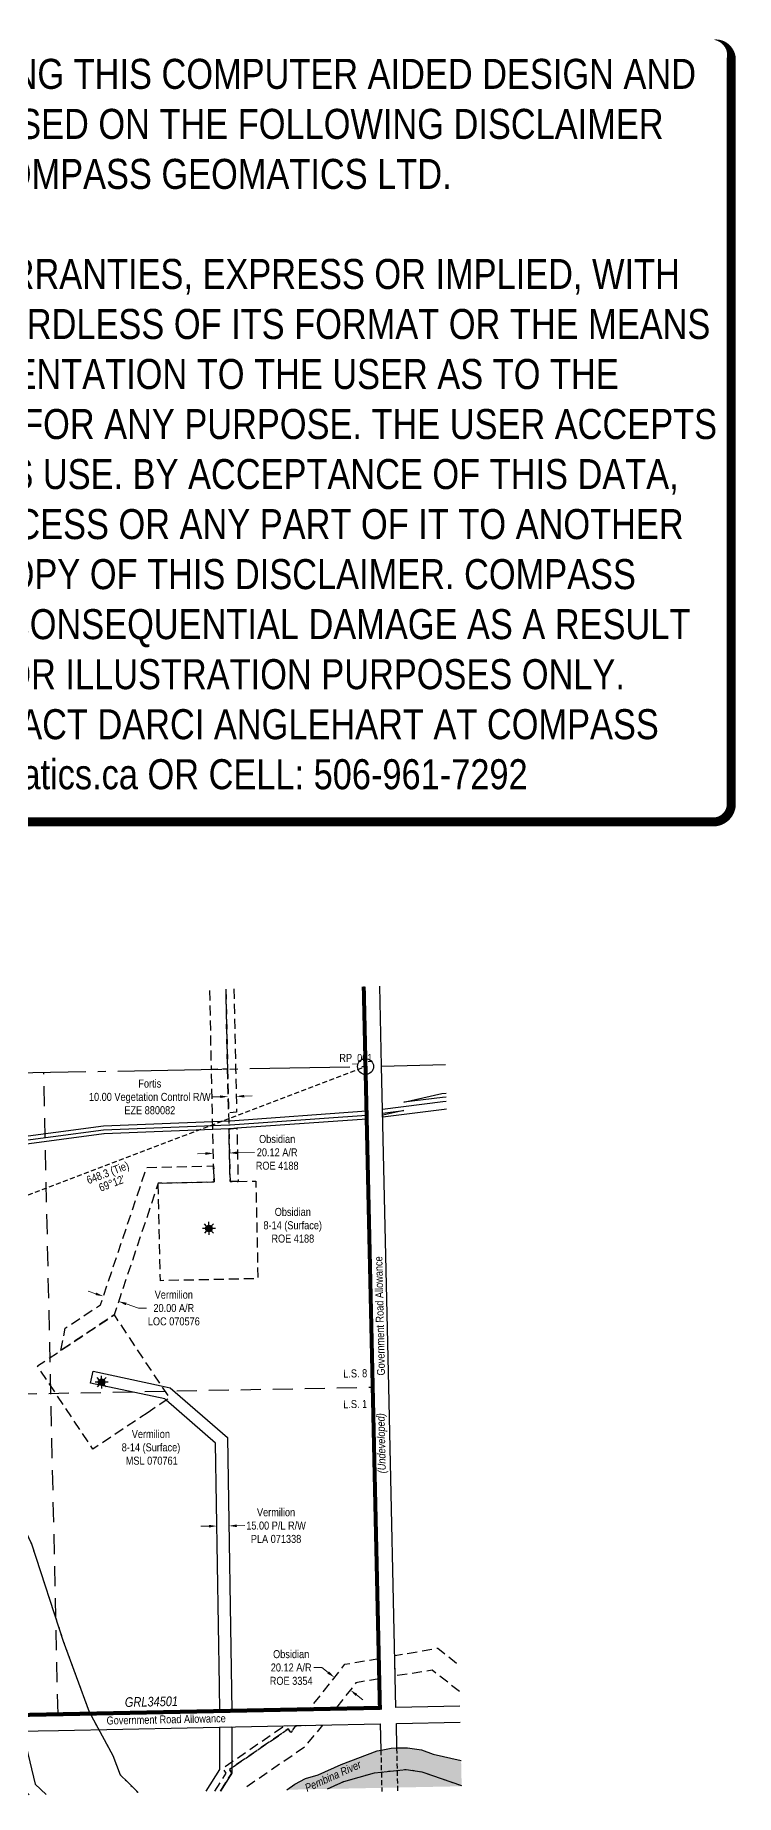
# Model space of a CAD drawing. Extents: x 608955 to 611324, y 5888364 to 5890586.
# Drawn here: x 610448 to 611324, y 5888387 to 5890586 of the extents above; entities that cross this region are included whole.
import ezdxf
from ezdxf.enums import TextEntityAlignment as Align

# ---------------------------------------------------------------- set-up
doc = ezdxf.new("R2010")
doc.units = 0
doc.header["$LTSCALE"] = 5
doc.header["$PDSIZE"] = 0.5
for name, pattern in [('CENTERLINEX3', [5, 2.5, -1, 0.5, -1]), ('foc-ACCESSROAD', [3.75, 2.5, -1.25]), ('foc-FLOWLINE', [3.75, 2.5, -1.25]), ('foc-LSD', [8, 5, -3]), ('foc-QUARTERLINE', [33, 25, -3, 2, -3]), ('foc-TIELINE', [1.875, 1.25, -0.625]), ('foc-TRAV', [1.875, 1.25, -0.625]), ('foc-WHEELTRACKS', [2, 0.4, -1.6])]:
    doc.linetypes.add(name, pattern=pattern)
doc.layers.get('Defpoints').update_dxf_attribs({"color": 9})
for name, color, linetype in [('35', 37, 'Continuous'), ('C-RW', 13, 'Continuous'), ('C-WS', 13, 'foc-ACCESSROAD'), ('C-WS-S', 8, 'Continuous'), ('CG-SIGNATURES', 7, 'Continuous'), ('F-AR', 190, 'foc-ACCESSROAD'), ('F-EZE', 190, 'foc-FLOWLINE'), ('F-RW', 190, 'Continuous'), ('F-WS', 190, 'foc-ACCESSROAD'), ('F-WS-S', 8, 'Continuous'), ('L-QSEC', 8, 'foc-QUARTERLINE'), ('L-ROAD-T', 7, 'Continuous'), ('L-SEC', 7, 'Continuous'), ('L-SECTION-LSD', 7, 'foc-LSD'), ('L-TIE', 7, 'foc-TIELINE'), ('L-WATER-DASH', 7, 'foc-TRAV'), ('T-CREEK', 160, 'Continuous'), ('T-WATER-H', 133, 'Continuous'), ('T-WATER-P3', 160, 'foc-WHEELTRACKS'), ('T-WATER-T', 170, 'Continuous')]:
    doc.layers.add(name, color=color, linetype=linetype)
doc.layers.add('AS-FMA BOUNDARY', color=7, linetype='Continuous', true_color=0x008f47, transparency=0.7)
for name, color, linetype, lineweight in [('C-AR-T', 13, 'Continuous', 9), ('C-WS-T', 13, 'Continuous', 9), ('F-AR-T', 190, 'Continuous', 9), ('F-EZE-T', 190, 'Continuous', 9), ('F-RW-T', 190, 'Continuous', 9), ('F-WS-T', 190, 'Continuous', 9), ('T-TEXT', 48, 'Continuous', 18)]:
    doc.layers.add(name, color=color, linetype=linetype, lineweight=lineweight)
doc.layers.add('DISCLAIMER', color=7, linetype='Continuous', plot=False)
doc.styles.add('100L', font='ARIALN.TTF', dxfattribs={"height": 11})
doc.styles.add('175L', font='ARIALN.TTF', dxfattribs={"height": 20})
doc.styles.add('80', font='ARIALN.TTF', dxfattribs={"height": 10})
doc.styles.add('80CG', font='ARIALN.TTF', dxfattribs={"height": 10})
doc.styles.add('80L', font='ARIALN.TTF', dxfattribs={"height": 10})
doc.styles.add('80LS', font='ARIALNI.TTF', dxfattribs={"height": 10})
doc.styles.add('foc-LtypeFont', font='ARIALN.TTF', dxfattribs={"height": 7.35})
doc.linetypes.add('foc-TOPO-flowdirection-NOLINE', pattern='A,0,[">",foc-LtypeFont,S=0.3,R=0,X=0,Y=-0.945],-20,[">",foc-LtypeFont,S=0.3,R=0,X=0,Y=-0.945],0', length=20)
doc.dimstyles.new('Compass 5 000', dxfattribs={"dimscale": 5, "dimtxt": 9, "dimasz": 2, "dimexe": 0.2, "dimexo": 0.0625, "dimgap": 0.5, "dimtad": 0, "dimtih": 1, "dimtoh": 1, "dimzin": 0, "dimdsep": 46, "dimtxsty": '80CG', "dimcen": 0.1, "dimse1": 1, "dimse2": 1, "dimclrd": 256, "dimclrt": 256, "dimaunit": 1, "dimadec": 4, "dimazin": 0, "dimtfac": 0.06, "dimtofl": 0, "dimtmove": 0, "dimatfit": 1, "dimfxl": 0.2, "dimtolj": 1, "dimtzin": 0, "dimlwd": -1, "dimarcsym": 0})

# ---------------------------------------------------------------- blocks, each defined once
blk = doc.blocks.new('*D404')
at = {"layer": 'C-AR-T', "transparency": 16777216}
for p, q in [((610806.9, 5888546.2), (610796.9, 5888546.2)), ((610814.7, 5888539.9), (610806.9, 5888546.2)), ((610850.1, 5888511.9), (610857.9, 5888505.7))]:
    blk.add_line(p, q, dxfattribs=at)
for points in [[(610815.8, 5888541.3), (610813.7, 5888538.6), (610822.6, 5888533.7)], [(610851.1, 5888513.2), (610849.1, 5888510.6), (610842.3, 5888518.1)]]:
    blk.add_solid(points, dxfattribs=at)
at = {"layer": 'Defpoints', "color": 0, "transparency": 16777216}
for p in [(610822.3, 5888533.4), (610822.6, 5888533.7), (610842, 5888517.8)]:
    blk.add_point(p, dxfattribs=at)
at = {"layer": 'C-AR-T', "transparency": 16777216, "insert": (610768.4, 5888546.2), "char_height": 10, "attachment_point": 5, "style": '80CG'}
blk.add_mtext('\\A1;Obsidian\\P20.12 A/R\\PROE 3354', dxfattribs=at)
blk = doc.blocks.new('*D405')
at = {"layer": 'C-AR-T', "transparency": 16777216}
for p, q in [((610661.2, 5889188.5), (610651.2, 5889188.3)), ((610701.3, 5889189.4), (610722.4, 5889189.9))]:
    blk.add_line(p, q, dxfattribs=at)
for points in [[(610661.1, 5889190.2), (610661.2, 5889186.8), (610671.2, 5889188.7)], [(610701.2, 5889191.1), (610701.3, 5889187.7), (610691.3, 5889189.2)]]:
    blk.add_solid(points, dxfattribs=at)
at = {"layer": 'Defpoints', "color": 0, "transparency": 16777216}
for p in [(610671, 5889196.3), (610691.1, 5889196.8), (610691.3, 5889189.2)]:
    blk.add_point(p, dxfattribs=at)
at = {"layer": 'C-AR-T', "transparency": 16777216, "insert": (610750.9, 5889189.9), "char_height": 10, "attachment_point": 5, "style": '80CG'}
blk.add_mtext('\\A1;Obsidian\\P20.12 A/R\\PROE 4188', dxfattribs=at)
blk = doc.blocks.new('*D415')
at = {"layer": 'Defpoints', "color": 0, "transparency": 16777216}
for p in [(610539.8, 5889028.2), (610558.8, 5889021.8), (610552.7, 5889003.7)]:
    blk.add_point(p, dxfattribs=at)
at = {"layer": 'F-AR-T', "transparency": 16777216}
for p, q in [((610524.3, 5889013.2), (610514.8, 5889016.4)), ((610562.2, 5889000.5), (610577.4, 5888995.4)), ((610577.4, 5888995.4), (610587.4, 5888995.4))]:
    blk.add_line(p, q, dxfattribs=at)
for points in [[(610524.8, 5889014.8), (610523.7, 5889011.7), (610533.7, 5889010.1)], [(610562.7, 5889002.1), (610561.7, 5888998.9), (610552.7, 5889003.7)]]:
    blk.add_solid(points, dxfattribs=at)
at = {"layer": 'F-AR-T', "transparency": 16777216, "insert": (610621.7, 5888995.4), "char_height": 10, "attachment_point": 5, "style": '80CG'}
blk.add_mtext('\\A1;Vermilion\\P20.00 A/R\\PLOC 070576', dxfattribs=at)
blk = doc.blocks.new('*D416')
at = {"layer": 'Defpoints', "color": 0, "transparency": 16777216}
for p in [(610699.7, 5889259.9), (610691.3, 5889187.5), (610701.3, 5889187.8)]:
    blk.add_point(p, dxfattribs=at)
at = {"layer": 'F-EZE-T', "transparency": 16777216}
for p, q in [((610679.7, 5889259.5), (610669.7, 5889259.2)), ((610709.7, 5889260.1), (610719.7, 5889260.4))]:
    blk.add_line(p, q, dxfattribs=at)
for points in [[(610679.6, 5889261.1), (610679.7, 5889257.8), (610689.7, 5889259.7)], [(610709.6, 5889261.8), (610709.7, 5889258.5), (610699.7, 5889259.9)]]:
    blk.add_solid(points, dxfattribs=at)
at = {"layer": 'F-EZE-T', "transparency": 16777216, "insert": (610591.7, 5889259.2), "char_height": 10, "attachment_point": 5, "style": '80CG'}
blk.add_mtext('\\A1;Fortis\\P10.00 Vegetation Control R/W\\PEZE 880082', dxfattribs=at)
blk = doc.blocks.new('*D418')
at = {"layer": 'Defpoints', "color": 0, "transparency": 16777216}
for p in [(610675.5, 5888725.9), (610690.4, 5888726.2), (610690.4, 5888723.2)]:
    blk.add_point(p, dxfattribs=at)
at = {"layer": 'F-RW-T', "transparency": 16777216}
for p, q in [((610665.5, 5888722.8), (610655.5, 5888722.7)), ((610700.4, 5888723.4), (610710.4, 5888723.5))]:
    blk.add_line(p, q, dxfattribs=at)
for points in [[(610665.5, 5888724.5), (610665.6, 5888721.1), (610675.5, 5888723)], [(610700.4, 5888725), (610700.5, 5888721.7), (610690.4, 5888723.2)]]:
    blk.add_solid(points, dxfattribs=at)
at = {"layer": 'F-RW-T', "transparency": 16777216, "insert": (610749.5, 5888723.5), "char_height": 10, "attachment_point": 5, "style": '80CG'}
blk.add_mtext('\\A1;Vermilion\\P15.00 P/L R/W\\PPLA 071338', dxfattribs=at)
blk = doc.blocks.new('GAS')
h = blk.add_hatch(color=255)
h.dxf.hatch_style = 1
edge = h.paths.add_edge_path()
edge.add_arc((0, 0), 0.9, 0, 360)
for p, q in [((-0.81, 0), (-1.62, 0)), ((-0.57, 0.57), (-1.14, 1.14)), ((0, 0.81), (0, 1.62)), ((0.57, 0.57), (1.14, 1.14)), ((1.62, 0), (0.81, 0)), ((-0.57, -0.57), (-1.14, -1.14)), ((0, -0.81), (0, -1.62)), ((1.14, -1.14), (0.57, -0.57))]:
    blk.add_line(p, q)
blk.add_circle((0, 0), 0.8)
blk = doc.blocks.new('Disclaimer_Legal')
at = {"layer": 'DISCLAIMER', "color": 254, "flags": 128}
blk.add_lwpolyline([(-3612.9, -1104.6, 37.5, 37.5, 0), (4096.1, -1104.6, 37.5, 37.5, 0.414214), (4171.1, -1029.6, 37.5, 37.5, 0), (4171.1, 2078.7, 37.5, 0, 0.414214), (4096.1, 2153.7, 0, 0, 0), (-3612.9, 2153.7, 0, 0, 0.414214), (-3687.9, 2078.7, 0, 0, 0), (-3687.9, -1029.6, 0, 37.5, 0.414214)], format="xyseb", close=True, dxfattribs=at)
at = {"layer": 'DISCLAIMER', "color": 254, "insert": (241.6, 533.9), "char_height": 125, "width": 7717.568, "attachment_point": 5, "style": '80'}
blk.add_mtext('NOTICE TO THE CORPORATION, PERSON &/OR PERSONS REGARDING THIS COMPUTER AIDED DESIGN AND DRAFTING (CADD) FILES. ACCEPTANCE OF THE CADD DATA IS BASED ON THE FOLLOWING DISCLAIMER WHICH COVERS ALL CADD DATA RECIEVED FROM COMPASS GEOMATICS LTD.\\P{\\fArial Narrow|b1|i0|c0|p34;DISCLAIMER}\\PCOMPASS GEOMATICS LTD. MAKES NO REPRESENTATION OR WARRANTIES, EXPRESS OR IMPLIED, WITH RESPECT TO THE REUSE OF THE DATA PROVIDED HEREWITH, REGARDLESS OF ITS FORMAT OR THE MEANS OF ITS TRANSMISSION. THERE IS NO GUARANTEE OR REPRESENTATION TO THE USER AS TO THE ACCURACY, CURRENCY, SUITABILITY OR RELIABILITY OF THIS DATA FOR ANY PURPOSE. THE USER ACCEPTS THE DATA "AS IS", AND ASSUMES ALL RISKS ASSOCIATED WITH ITS USE. BY ACCEPTANCE OF THIS DATA, THE USER AGREES NOT TO TRANSMIT THIS DATA OR PROVIDE ACCESS OR ANY PART OF IT TO ANOTHER PARTY UNLESS THE USER SHALL INCLUDE WITH THE DATA A COPY OF THIS DISCLAIMER. COMPASS GEOMATICS LTD. ASSUMES NO RESPONSIBILITY FOR ACTUAL OR CONSEQUENTIAL DAMAGE AS A RESULT OF ANY USER\'S RELIANCE ON THIS DATA. THIS CADD FILE IS FOR ILLUSTRATION PURPOSES ONLY.\\PIF YOU REQUIRE MORE ACCURATE INFORMATION, PLEASE CONTACT DARCI ANGLEHART AT COMPASS GEOMATICS LTD. VIA EMAIL: darci.anglehart@compassgeomatics.ca OR CELL: 506-961-7292', dxfattribs=at)

msp = doc.modelspace()

# ---------------------------------------------------------------- hatches: boundary and pattern name
at = {"layer": 'T-WATER-H'}
h = msp.add_hatch(color=256, dxfattribs=at)
h.dxf.hatch_style = 1
h.paths.add_polyline_path([(610981.53, 5888397.823), (610980.806, 5888430.118), (610946.078, 5888438.015), (610931.215, 5888443.338), (610913.732, 5888445.946), (610900.831, 5888445.653), (610893.388, 5888445.483), (610880.767, 5888443.089), (610875.881, 5888442.161), (610830.848, 5888424.96), (610802.228, 5888412.074), (610786.466, 5888407.534), (610772.998, 5888400.544), (610763.098, 5888393.511)])

# ---------------------------------------------------------------- linework, layer by layer
at = {"layer": '35', "color": 3}
msp.add_circle((610861.332, 5889297.184), 10, dxfattribs=at)
at = {"layer": 'C-RW', "flags": 128}
for points in [[(610962.212, 5889259.08), (610957.483, 5889258.342), (610909.409, 5889252.485), (610956.806, 5889263.297), (610962.099, 5889264.123)], [(610247.966, 5889185.171), (610533.832, 5889223.103), (610670.278, 5889228.629), (610690.355, 5889229.442), (610692.016, 5889229.51), (610862.578, 5889241.648), (610862.692, 5889236.596), (610862.803, 5889231.602), (610700.575, 5889220.029), (610692.576, 5889219.46), (610690.581, 5889219.379), (610670.499, 5889218.565), (610534.7, 5889213.067), (610534.102, 5889212.994), (610281.796, 5889179.508)], [(610962.553, 5889243.883), (610959.552, 5889243.415), (610882.864, 5889233.995), (610882.814, 5889236.239), (610882.751, 5889239.036), (610882.637, 5889244.117), (610958.163, 5889253.385), (610962.325, 5889254.034)], [(610281.682, 5889184.607), (610533.666, 5889218.045), (610670.389, 5889223.578), (610690.469, 5889224.391), (610692.151, 5889224.459), (610862.692, 5889236.596), (610862.803, 5889231.602), (610700.575, 5889220.029), (610692.576, 5889219.46), (610690.581, 5889219.379), (610670.499, 5889218.565), (610534.7, 5889213.067), (610534.102, 5889212.994), (610281.796, 5889179.508)], [(610281.682, 5889184.607), (610533.666, 5889218.045), (610670.389, 5889223.578), (610690.469, 5889224.391), (610692.151, 5889224.459), (610862.692, 5889236.596), (610862.803, 5889231.602), (610700.575, 5889220.029), (610692.576, 5889219.46), (610690.581, 5889219.379), (610670.499, 5889218.565), (610534.7, 5889213.067), (610534.102, 5889212.994), (610281.796, 5889179.508)], [(610440.856, 5888387.151), (610435.015, 5888392.745), (610417.055, 5888466.486), (610432.405, 5888466.791), (610448.538, 5888400.55), (610462.092, 5888387.571)]]:
    msp.add_lwpolyline(points, dxfattribs=at)
msp.add_lwpolyline([(610882.814, 5889236.239), (610882.751, 5889239.036), (610909.137, 5889242.311), (610882.814, 5889236.239)], close=True, dxfattribs=at)
at = {"layer": 'C-WS', "flags": 128}
for points in [[(610686.894, 5889393.998), (610688.903, 5889294.026), (610668.789, 5889293.658), (610666.773, 5889393.629)], [(610978.874, 5888516.25), (610944.575, 5888542.762), (610898.527, 5888535.698), (610897.957, 5888561.125), (610951.749, 5888570.471), (610978.133, 5888549.263)], [(610680.244, 5888391.876), (610694.353, 5888414.306), (610691.236, 5888418.829), (610694.341, 5888420.97), (610764.766, 5888469.499), (610767.882, 5888464.976), (610774.797, 5888473.622), (610807.521, 5888474.275), (610784.9, 5888446.702), (610712.551, 5888396.846), (610709.789, 5888392.459)]]:
    msp.add_lwpolyline(points, dxfattribs=at)
for points in [[(610690.581, 5889219.379), (610692.066, 5889153.37), (610702.069, 5889153.586), (610724.185, 5889154.066), (610726.82, 5889032.173), (610604.928, 5889029.539), (610602.292, 5889151.43), (610671.954, 5889152.937), (610671.504, 5889172.943), (610670.499, 5889218.565), (610670.389, 5889223.578), (610670.278, 5889228.629), (610670.057, 5889238.62), (610669.917, 5889243.697), (610669.802, 5889248.699), (610668.789, 5889293.658), (610688.903, 5889294.026), (610689.906, 5889249.436), (610690.131, 5889239.432), (610690.355, 5889229.442), (610690.469, 5889224.391), (610690.581, 5889219.379)], [(610878.492, 5888532.186), (610849.384, 5888527.087), (610823.722, 5888494.713), (610791.119, 5888494.061), (610835.621, 5888550.207), (610877.922, 5888557.614), (610878.492, 5888532.186)]]:
    msp.add_lwpolyline(points, close=True, dxfattribs=at)
at = {"layer": 'F-AR', "flags": 128}
msp.add_lwpolyline([(610480.525, 5888942.444), (610486.062, 5888970.154), (610530.222, 5888999.588), (610587.797, 5889171.131), (610671.504, 5889172.943), (610671.954, 5889152.937), (610602.292, 5889151.43), (610547.031, 5888986.779), (610480.525, 5888942.444)], close=True, dxfattribs=at)
at = {"layer": 'F-EZE', "flags": 128}
for points in [[(610696.898, 5889394.182), (610698.907, 5889294.21), (610700.123, 5889240.106), (610691.317, 5889239.48), (610690.131, 5889239.432), (610689.906, 5889249.436), (610688.903, 5889294.026), (610686.894, 5889393.998)], [(610673.045, 5888391.734), (610687.164, 5888414.157), (610682.886, 5888420.366), (610694.328, 5888428.251), (610759.728, 5888473.32), (610774.797, 5888473.622), (610767.882, 5888464.976), (610764.766, 5888469.499), (610694.341, 5888420.97), (610691.236, 5888418.829), (610694.353, 5888414.306), (610680.244, 5888391.876)]]:
    msp.add_lwpolyline(points, dxfattribs=at)
msp.add_lwpolyline([(610702.069, 5889153.586), (610692.066, 5889153.37), (610690.581, 5889219.379), (610692.576, 5889219.46), (610700.575, 5889220.029), (610702.069, 5889153.586)], close=True, dxfattribs=at)
at = {"layer": 'F-RW', "flags": 128}
msp.add_lwpolyline([(610688.652, 5888833.699), (610694.145, 5888492.124), (610679.138, 5888491.824), (610678.976, 5888523.193), (610673.764, 5888826.679), (610612.334, 5888880.232), (610610.326, 5888881.984), (610517.699, 5888901.703), (610520.838, 5888916.445), (610606.014, 5888898.311), (610617.285, 5888895.912), (610688.652, 5888833.699)], close=True, dxfattribs=at)
msp.add_lwpolyline([(610662.309, 5888391.522), (610679.337, 5888418.618), (610679.242, 5888471.713), (610694.249, 5888472.012), (610694.328, 5888428.251), (610694.341, 5888420.97), (610694.353, 5888414.306), (610680.244, 5888391.876)], dxfattribs=at)
at = {"layer": 'F-WS', "flags": 128}
msp.add_lwpolyline([(610589.601, 5888865.078), (610520.688, 5888819.137), (610451.436, 5888923.041), (610480.525, 5888942.444), (610547.031, 5888986.779), (610606.014, 5888898.311), (610616.303, 5888882.878), (610612.334, 5888880.232), (610604.112, 5888874.751), (610589.601, 5888865.078)], close=True, dxfattribs=at)
at = {"layer": 'L-QSEC'}
for p, q in [((610056.804, 5889282.504), (610861.332, 5889297.184)), ((610881.434, 5889297.669), (610961.303, 5889299.596))]:
    msp.add_line(p, q, dxfattribs=at)
at = {"layer": 'L-SEC'}
for p, q in [((610859.115, 5889397.16), (610861.332, 5889297.184)), ((610881.434, 5889297.669), (610879.22, 5889397.529)), ((610861.332, 5889297.184), (610870.32, 5888896.503)), ((610890.424, 5888896.974), (610881.434, 5889297.669)), ((610870.32, 5888896.503), (610879.307, 5888495.825)), ((610899.412, 5888496.278), (610890.424, 5888896.974)), ((610879.307, 5888495.825), (610477.001, 5888487.81)), ((610979.281, 5888498.082), (610899.412, 5888496.278)), ((610477.001, 5888487.81), (610074.692, 5888479.795)), ((610477.45, 5888467.706), (610879.759, 5888475.72)), ((610879.759, 5888475.72), (610880.491, 5888443.036)), ((610899.862, 5888476.174), (610979.732, 5888477.978)), ((610900.546, 5888445.646), (610899.862, 5888476.174)), ((610075.142, 5888459.691), (610477.45, 5888467.706))]:
    msp.add_line(p, q, dxfattribs=at)
at = {"layer": 'L-SECTION-LSD'}
for p, q in [((610477.001, 5888487.81), (610459.12, 5889289.845)), ((610065.749, 5888881.144), (610870.32, 5888896.503))]:
    msp.add_line(p, q, dxfattribs=at)
at = {"layer": 'L-TIE', "flags": 128}
msp.add_lwpolyline([(610255.522, 5889066.993), (610861.332, 5889297.184)], dxfattribs=at)
at = {"layer": 'L-WATER-DASH'}
for p, q in [((610880.491, 5888443.036), (610881.653, 5888391.141)), ((610901.749, 5888391.956), (610900.546, 5888445.646))]:
    msp.add_line(p, q, dxfattribs=at)
at = {"layer": 'T-CREEK', "linetype": 'foc-TOPO-flowdirection-NOLINE', "flags": 128}
for points in [[(610145.553, 5889384.061), (610219.27, 5889312.131), (610227.85, 5889299.697), (610219.652, 5889268.706), (610220.602, 5889251.218), (610224.384, 5889234.61), (610227.948, 5889157.419), (610238.882, 5889128.591), (610241.663, 5889111.433), (610242.078, 5889090.494), (610234.142, 5889019.634), (610234.887, 5889000.245), (610241.368, 5888985.523), (610285.196, 5888926.874), (610317.134, 5888897.928), (610368.641, 5888844.808), (610386.539, 5888821.441), (610443.644, 5888700.719), (610483.559, 5888579.289), (610515.915, 5888490.721), (610545.493, 5888436.163), (610554.722, 5888412.086), (610564.188, 5888402.808), (610574.187, 5888392.808), (610577.154, 5888389.842)], [(610813.929, 5888394.515), (610834.247, 5888403.79), (610872.584, 5888414.784), (610912.155, 5888418.942), (610931.614, 5888416.01), (610981.512, 5888398.607)]]:
    msp.add_lwpolyline(points, dxfattribs=at)
at = {"layer": 'T-CREEK', "flags": 128}
msp.add_lwpolyline([(610763.098, 5888393.511), (610772.998, 5888400.544), (610786.466, 5888407.534), (610802.228, 5888412.074), (610830.848, 5888424.96), (610875.881, 5888442.161), (610880.767, 5888443.089), (610893.388, 5888445.483), (610900.831, 5888445.653), (610913.732, 5888445.946), (610931.215, 5888443.338), (610946.078, 5888438.015), (610980.806, 5888430.118)], dxfattribs=at)
at = {"layer": 'T-WATER-P3', "flags": 128}
for points in [[(610145.553, 5889384.061), (610219.27, 5889312.131), (610227.85, 5889299.697), (610219.652, 5889268.706), (610220.602, 5889251.218), (610224.384, 5889234.61), (610227.948, 5889157.419), (610238.882, 5889128.591), (610241.663, 5889111.433), (610242.078, 5889090.494), (610234.142, 5889019.634), (610234.887, 5889000.245), (610241.368, 5888985.523), (610285.196, 5888926.874), (610317.134, 5888897.928), (610368.641, 5888844.808), (610386.539, 5888821.441), (610443.644, 5888700.719), (610483.559, 5888579.289), (610515.915, 5888490.721), (610545.493, 5888436.163), (610554.722, 5888412.086), (610564.188, 5888402.808), (610574.187, 5888392.808), (610577.154, 5888389.842)], [(610813.929, 5888394.515), (610834.247, 5888403.79), (610872.584, 5888414.784), (610912.155, 5888418.942), (610931.614, 5888416.01), (610981.512, 5888398.607)]]:
    msp.add_lwpolyline(points, dxfattribs=at)

# ---------------------------------------------------------------- block references
at = {"layer": 'C-WS-S', "xscale": 5.000000000000027, "yscale": 5.000000000000027, "zscale": 5.000000000000027}
msp.add_blockref('GAS', (610665.627, 5889094.838), dxfattribs=at)
at = {"layer": 'CG-SIGNATURES', "color": 5, "xscale": 0.3, "yscale": 0.3, "zscale": 0.3}
msp.add_blockref('Disclaimer_Legal', (610067.233, 5889934.232), dxfattribs=at)
at = {"layer": 'F-WS-S', "xscale": 5.000000000000027, "yscale": 5.000000000000027, "zscale": 5.000000000000027}
msp.add_blockref('GAS', (610531.466, 5888902.768), dxfattribs=at)

# ---------------------------------------------------------------- texts
at = {"layer": '35', "color": 3, "style": '80'}
msp.add_attdef('RP_001', (610828.593, 5889302.938), 'RP', height=10, dxfattribs=at)
at = {"layer": 'AS-FMA BOUNDARY', "linetype": 'CENTERLINEX3', "transparency": 33554687, "insert": (610560.399, 5888508.937), "char_height": 11.99532, "width": 66.3175, "attachment_point": 1, "rotation": 1.127671, "style": '80L'}
msp.add_mtext('{\\fArial Narrow|b0|i1|c0|p34;GRL34501}', dxfattribs=at)
at = {"layer": 'C-WS-T', "insert": (610733.456, 5889120.527), "char_height": 9.99604, "attachment_point": 1, "style": '175L'}
msp.add_mtext_dynamic_manual_height_columns('\\pi14.389;Obsidian\\P\\pi0.2784;8-14 (Surface)\\P\\pi10.261;ROE 4188', width=72.59512, gutter_width=99.96, heights=[0], dxfattribs=at)
at = {"layer": 'F-WS-T', "insert": (610556.323, 5888842.999), "char_height": 9.99604, "attachment_point": 1, "style": '175L'}
msp.add_mtext_dynamic_manual_height_columns('\\pi12.866;Vermilion\\P\\pi0.2784;8-14 (Surface)\\P\\pi5.3139;MSL 070761', width=72.59512, gutter_width=99.96, heights=[0], dxfattribs=at)
at = {"layer": 'L-ROAD-T', "style": '80L'}
msp.add_text('Government Road Allowance', height=10, rotation=1.141186, dxfattribs=at).set_placement((610612.148, 5888481.406), align=Align.MIDDLE_CENTER)
at = {"layer": 'L-TIE', "style": '80L'}
for s, p in [('648.3 (Tie)', (610539.117, 5889164.593)), ("69°12'", (610544.177, 5889151.277))]:
    msp.add_text(s, height=9.9961, rotation=20.805403, dxfattribs=at).set_placement(p, align=Align.MIDDLE_CENTER)
at = {"layer": 'T-WATER-T', "insert": (610784.016, 5888399.635), "char_height": 10, "attachment_point": 1, "rotation": 24.239563, "style": '175L'}
msp.add_mtext_dynamic_manual_height_columns('\\pi0.32626;{\\fArial Narrow|b0|i1|c0|p34;Pembina River}', width=76.21869, gutter_width=100, heights=[0], dxfattribs=at)

# ---------------------------------------------------------------- dimensions: what is measured, and where the dimension line sits
at = {"layer": 'C-AR-T'}
dim = msp.add_linear_dim(base=(610691.261, 5889189.163), p1=(610670.99, 5889196.304), p2=(610691.09, 5889196.756), angle=1.288575, text='Obsidian\\P20.12 A/R\\PROE 4188', dimstyle='Compass 5 000', dxfattribs=at)
dim.commit()
dim.dimension.update_dxf_attribs({"geometry": '*D405', "text_midpoint": (610750.912, 5889189.863), "dimtype": 161})
dim = msp.add_aligned_dim(p1=(610842.026, 5888517.804), p2=(610822.319, 5888533.424), distance=-0.399, text='Obsidian\\P20.12 A/R\\PROE 3354', dimstyle='Compass 5 000', dxfattribs=at)
dim.commit()
dim.dimension.update_dxf_attribs({"geometry": '*D404', "text_midpoint": (610768.37, 5888546.16)})
at = {"layer": 'F-AR-T'}
dim = msp.add_linear_dim(base=(610552.706, 5889003.685), p1=(610539.821, 5889028.189), p2=(610558.793, 5889021.822), angle=341.447029, text='Vermilion\\P20.00 A/R\\PLOC 070576', dimstyle='Compass 5 000', dxfattribs=at)
dim.commit()
dim.dimension.update_dxf_attribs({"geometry": '*D415', "text_midpoint": (610621.669, 5888995.408), "dimtype": 161})
at = {"layer": 'F-EZE-T'}
dim = msp.add_linear_dim(base=(610699.678, 5889259.909), p1=(610691.297, 5889187.543), p2=(610701.3, 5889187.768), angle=1.288201, text='Fortis\\P10.00 Vegetation Control R/W\\PEZE 880082', dimstyle='Compass 5 000', dxfattribs=at)
dim.commit()
dim.dimension.update_dxf_attribs({"geometry": '*D416', "text_midpoint": (610591.747, 5889259.234), "dimtype": 161})
at = {"layer": 'F-RW-T'}
dim = msp.add_aligned_dim(p1=(610675.494, 5888725.912), p2=(610690.382, 5888726.152), distance=-2.937, text='Vermilion\\P15.00 P/L R/W\\PPLA 071338', dimstyle='Compass 5 000', dxfattribs=at)
dim.commit()
dim.dimension.update_dxf_attribs({"geometry": '*D418', "text_midpoint": (610749.509, 5888723.537)})

# ---------------------------------------------------------------- next in the draw order: texts
at = {"layer": 'L-SECTION-LSD', "char_height": 10, "attachment_point": 1, "rotation": 1.093612, "style": '100L', "bg_fill": 3, "box_fill_scale": 1.5, "bg_fill_color": 256, "bg_fill_transparency": 0}
for s, width, insert in [('L.S. 8', 30.40114, (610833.414, 5888918.457)), ('L.S. 1', 29.99119, (610833.414, 5888880.173))]:
    msp.add_mtext_dynamic_manual_height_columns(s, width=width, gutter_width=55, heights=[0], dxfattribs=dict(at, insert=insert))

# ---------------------------------------------------------------- next in the draw order: linework, layer by layer
at = {"layer": 'AS-FMA BOUNDARY', "linetype": 'CENTERLINEX3', "const_width": 5, "flags": 128}
msp.add_lwpolyline([(610859.115, 5889397.16), (610861.332, 5889297.184), (610861.795, 5889276.551), (610862.129, 5889261.665), (610862.578, 5889241.648), (610862.691, 5889236.596), (610862.803, 5889231.602), (610877.922, 5888557.614), (610878.492, 5888532.186), (610879.308, 5888495.824), (610823.722, 5888494.713), (610791.119, 5888494.061), (610694.145, 5888492.124), (610679.138, 5888491.824), (610427.483, 5888486.806), (610412.132, 5888486.5), (610074.694, 5888479.795), (609886.185, 5888476.023), (609876.181, 5888475.823), (609875.561, 5888506.325), (609875.027, 5888532.617), (609872.004, 5888681.334), (609871.596, 5888701.445), (609870.477, 5888756.53), (609870.257, 5888767.329), (609865.474, 5889002.678), (609875.478, 5889002.881), (609895.948, 5889003.297), (609893.642, 5889116.767), (609893.537, 5889121.915), (609893.471, 5889125.192), (609883.651, 5889124.993), (609873, 5889124.776), (609868.028, 5889124.675), (609862.996, 5889124.573), (609862.332, 5889158.344), (609861.971, 5889176.629), (609859.951, 5889278.9), (609856.552, 5889378.755)], dxfattribs=at)

# ---------------------------------------------------------------- next in the draw order: texts
at = {"layer": 'L-ROAD-T', "style": '80L'}
msp.add_text('Government Road Allowance', height=10, rotation=91.29333, dxfattribs=at).set_placement((610879.045, 5888985.55), align=Align.MIDDLE_CENTER)
at = {"layer": 'T-TEXT', "style": '80LS'}
msp.add_text('(Undeveloped)', height=10, rotation=91.29333, dxfattribs=at).set_placement((610880.881, 5888826.424), align=Align.MIDDLE_CENTER)

doc.saveas('drawing.dxf')
